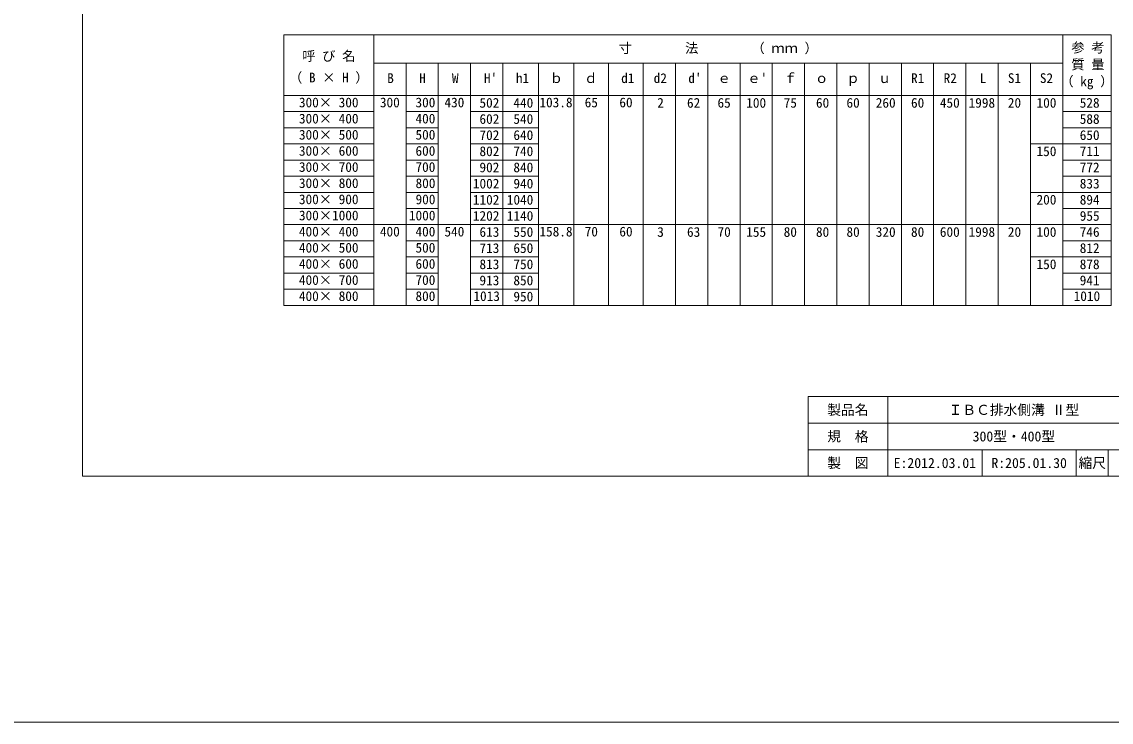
# Model space of a CAD drawing. Units: millimetres at full size; details may follow other scales. Extents: x 80703 to 103503, y 5263 to 15046.
# Drawn here: x 89559 to 93661, y 5263 to 7899 of the extents above; entities that cross this region are included whole.
import ezdxf
from ezdxf.enums import TextEntityAlignment as Align

# ---------------------------------------------------------------- set-up
doc = ezdxf.new("R2010")
doc.units = ezdxf.units.MM
doc.header["$LTSCALE"] = 20
doc.layers.add('0_2', color=7, linetype='Continuous', lineweight=9)
doc.layers.add('枠', color=5, linetype='Continuous', lineweight=5)
doc.styles.add('ＭＳ ゴシック', font='')
doc.styles.get('ＭＳ ゴシック').set_extended_font_data('MS Gothic')

msp = doc.modelspace()

# ---------------------------------------------------------------- linework, layer by layer
at = {"layer": '0_2'}
for p, q in [((90545.92, 7849.53), (90545.92, 6831.8)), ((90545.92, 7849.53), (93660.32, 7849.53)), ((90884.11, 7849.53), (90884.11, 6831.8)), ((93478.07, 7849.53), (93478.07, 6831.8)), ((93660.32, 7849.53), (93660.32, 6831.8)), ((90884.11, 7743.05), (93478.07, 7743.05)), ((91005.61, 7743.05), (91005.61, 6831.8)), ((91127.11, 7743.05), (91127.11, 6831.8)), ((91248.61, 7743.05), (91248.61, 6831.8)), ((91370.11, 7743.05), (91370.11, 6831.8)), ((91504.09, 7743.05), (91504.09, 6831.8)), ((91638.08, 7743.05), (91638.08, 7135.55)), ((91768.58, 7743.05), (91768.58, 7135.55)), ((91899.08, 7743.05), (91899.08, 7135.55)), ((92020.57, 7743.05), (92020.57, 7135.55)), ((92142.08, 7743.05), (92142.08, 7135.55)), ((92263.58, 7743.05), (92263.58, 7135.55)), ((92384.58, 7743.05), (92384.58, 7135.55)), ((92506.08, 7743.05), (92506.08, 7135.55)), ((92627.57, 7743.05), (92627.57, 7135.55)), ((92749.07, 7743.05), (92749.07, 7135.55)), ((92870.57, 7743.05), (92870.57, 7135.55)), ((92992.07, 7743.05), (92992.07, 7135.55)), ((93113.57, 7743.05), (93113.57, 7135.55)), ((93235.07, 7743.05), (93235.07, 6831.8)), ((93356.57, 7743.05), (93356.57, 6831.8)), ((90545.92, 7621.55), (93660.32, 7621.55)), ((90884.11, 7560.8), (90545.92, 7560.8)), ((91127.11, 7560.8), (91005.61, 7560.8)), ((91248.61, 7560.8), (91504.09, 7560.8)), ((93478.07, 7560.8), (93660.32, 7560.8)), ((90884.11, 7500.05), (90545.92, 7500.05)), ((91127.11, 7500.05), (91005.61, 7500.05)), ((91248.61, 7500.05), (91504.09, 7500.05)), ((93478.07, 7500.05), (93660.32, 7500.05)), ((90884.11, 7439.3), (90545.92, 7439.3)), ((91127.11, 7439.29), (91005.61, 7439.29)), ((91248.61, 7439.3), (91504.09, 7439.3)), ((93356.57, 7439.3), (93660.32, 7439.3)), ((90884.11, 7378.55), (90545.92, 7378.55)), ((91127.11, 7378.54), (91005.61, 7378.54)), ((91248.61, 7378.55), (91504.09, 7378.55)), ((93478.07, 7378.55), (93660.32, 7378.55)), ((90884.11, 7317.8), (90545.92, 7317.8)), ((91127.11, 7317.8), (91005.61, 7317.8)), ((91248.61, 7317.8), (91504.09, 7317.8)), ((93478.07, 7317.8), (93660.32, 7317.8)), ((90884.11, 7257.05), (90545.92, 7257.05)), ((91127.11, 7257.05), (91005.61, 7257.05)), ((91248.61, 7257.05), (91504.09, 7257.05)), ((93356.57, 7257.05), (93660.32, 7257.05)), ((90884.11, 7196.3), (90545.92, 7196.3)), ((91127.11, 7196.29), (91005.61, 7196.29)), ((91248.61, 7196.3), (91504.09, 7196.3)), ((93478.07, 7196.3), (93660.32, 7196.3)), ((91248.61, 7135.55), (90545.92, 7135.55)), ((91248.61, 7135.55), (93660.32, 7135.55)), ((91638.08, 7135.55), (91638.08, 6831.8)), ((91768.58, 7135.55), (91768.58, 6831.8)), ((91899.08, 7135.55), (91899.08, 6831.8)), ((92020.57, 7135.55), (92020.57, 6831.8)), ((92142.08, 7135.55), (92142.08, 6831.8)), ((92263.58, 7135.55), (92263.58, 6831.8)), ((92384.58, 7135.55), (92384.58, 6831.8)), ((92506.08, 7135.55), (92506.08, 6831.8)), ((92627.57, 7135.55), (92627.57, 6831.8)), ((92749.07, 7135.55), (92749.07, 6831.8)), ((92870.57, 7135.55), (92870.57, 6831.8)), ((92992.07, 7135.55), (92992.07, 6831.8)), ((93113.57, 7135.55), (93113.57, 6831.8)), ((93478.07, 7135.55), (93660.32, 7135.55)), ((90884.11, 7074.8), (90545.92, 7074.8)), ((91127.11, 7074.8), (91005.61, 7074.8)), ((91248.61, 7074.8), (91504.09, 7074.8)), ((93478.07, 7074.8), (93660.32, 7074.8)), ((90884.11, 7014.05), (90545.92, 7014.05)), ((91127.11, 7014.05), (91005.61, 7014.05)), ((91248.61, 7014.05), (91504.09, 7014.05)), ((93356.57, 7014.05), (93660.32, 7014.05)), ((90884.11, 6953.3), (90545.92, 6953.3)), ((91127.11, 6953.3), (91005.61, 6953.3)), ((91248.61, 6953.3), (91504.09, 6953.3)), ((93478.07, 6953.3), (93660.32, 6953.3)), ((90884.11, 6892.55), (90545.92, 6892.55)), ((91127.11, 6892.55), (91005.61, 6892.55)), ((91248.61, 6892.55), (91504.09, 6892.55)), ((93478.07, 6892.55), (93660.32, 6892.55)), ((90545.92, 6831.8), (93660.32, 6831.8))]:
    msp.add_line(p, q, dxfattribs=at)
at = {"layer": '枠', "lineweight": 20}
for p, q in [((89787.12, 6188.6), (89787.12, 12908.6)), ((94419.12, 6488.6), (92519.14, 6488.6)), ((92519.14, 6188.6), (92519.14, 6488.6)), ((92819.14, 6188.6), (92819.14, 6488.6)), ((94419.12, 6388.6), (92519.14, 6388.6)), ((93769.14, 6288.6), (92519.14, 6288.6)), ((93174.14, 6188.6), (93174.14, 6288.6)), ((93529.14, 6188.6), (93529.14, 6288.6)), ((93649.14, 6188.6), (93649.14, 6288.6)), ((94419.12, 6188.6), (89787.12, 6188.6)), ((88303.12, 5263.01), (95903.12, 5263.01))]:
    msp.add_line(p, q, dxfattribs=at)

# ---------------------------------------------------------------- texts
at = {"layer": '0_2', "style": 'ＭＳ ゴシック'}
for s, p in [('呼 び 名', (90715.02, 7770.37)), ('833', (93579.52, 7290.09)), ('894', (93579.52, 7229.34)), ('955', (93579.52, 7168.59))]:
    msp.add_text(s, height=36.66, dxfattribs=at).set_placement(p, align=Align.MIDDLE_CENTER)
for s, p in [('寸\u3000\u3000\u3000\u3000法\u3000\u3000\u3000\u3000（ ｍｍ ）', (92181.09, 7770.72)), ('（ B × H ）', (90715.02, 7659.85)), ('ｅ', (92203.32, 7657.64)), ('ｐ', (92688.82, 7657.64)), ('R1', (92931.82, 7657.64)), ('S1', (93296.32, 7657.64)), ('S2', (93416.82, 7657.64)), ('65', (92203.32, 7564.75)), ('60', (92688.82, 7564.75)), ('60', (92931.82, 7564.75)), ('20', (93296.32, 7564.75)), ('100', (93416.82, 7564.75)), ('150', (93416.82, 7382.5)), ('200', (93416.82, 7200.25)), ('70', (92203.32, 7078.75)), ('80', (92688.82, 7078.75)), ('80', (92931.82, 7078.75)), ('20', (93296.32, 7078.75)), ('100', (93416.82, 7078.75)), ('150', (93416.82, 6957.25))]:
    msp.add_text(s, height=36.66, dxfattribs=at).set_placement(p, align=Align.BOTTOM_CENTER)
for s, p in [('参 考', (93510.38, 7772.64)), ('質 量', (93510.38, 7709)), ('B', (90934.89, 7657.64)), ('H', (91055.3, 7657.64)), ('W', (91178.47, 7657.64)), ("H'", (91299, 7657.64)), ('h1', (91419.3, 7657.64)), ('ｂ', (91546.41, 7657.64)), ('ｄ', (91676.54, 7657.64)), ('d1', (91815.6, 7657.64)), ('d2', (91938.02, 7657.64)), ("d'", (92068.42, 7657.64)), ("ｅ'", (92290.35, 7657.64)), ('ｆ', (92427.52, 7657.64)), ('ｏ', (92545.46, 7657.64)), ('ｕ', (92782.59, 7657.64)), ('R2', (93029.69, 7657.64)), ('L', (93165.35, 7657.64)), ('（ kg ）', (93469.09, 7645.65)), ('300× 300', (90602.52, 7566.17)), ('300', (90907.36, 7566.17)), (' 300', (91016.36, 7566.17)), ('430', (91150.36, 7566.17)), ('502', (91282.18, 7564.75)), ('440', (91409.92, 7564.75)), ('103.8', (91507.94, 7566.17)), ('65', (91678.33, 7566.17)), ('60', (91808.83, 7566.17)), ('2', (91951.39, 7564.75)), ('62', (92063.52, 7564.75)), ('100', (92286.51, 7564.75)), ('75', (92427.52, 7564.75)), ('60', (92549.02, 7564.75)), ('260', (92774.24, 7564.75)), ('450', (93015.47, 7564.75)), ('1998', (93123.69, 7564.75)), ('528', (93542.02, 7564.75)), ('300× 400', (90602.52, 7505.42)), (' 400', (91016.36, 7505.42)), ('602', (91282.18, 7504)), ('540', (91409.92, 7504)), ('588', (93542.02, 7504)), ('300× 500', (90602.52, 7444.67)), (' 500', (91016.36, 7444.67)), ('702', (91282.18, 7443.25)), ('640', (91409.92, 7443.25)), ('650', (93542.02, 7443.25)), (' 600', (91016.36, 7383.92)), ('802', (91282.18, 7382.5)), ('740', (91409.92, 7382.5)), ('711', (93542.02, 7382.5)), ('300× 700', (90602.52, 7323.17)), (' 700', (91016.36, 7323.17)), ('902', (91282.18, 7321.75)), ('840', (91409.92, 7321.75)), ('772', (93542.02, 7321.75)), ('300× 800', (90602.52, 7262.42)), ('300×1000', (90602.52, 7140.92)), ('400× 400', (90602.52, 7080.16)), ('400', (90907.36, 7080.16)), (' 400', (91016.36, 7080.16)), ('540', (91150.36, 7080.16)), ('613', (91282.18, 7078.75)), ('550', (91409.92, 7078.75)), ('158.8', (91507.94, 7080.18)), ('70', (91678.33, 7080.16)), ('60', (91808.83, 7080.16)), ('3', (91951.39, 7078.75)), ('63', (92063.52, 7078.75)), ('155', (92286.51, 7078.75)), ('80', (92427.52, 7078.75)), ('80', (92549.02, 7078.75)), ('320', (92774.24, 7078.75)), ('600', (93015.47, 7078.75)), ('1998', (93123.69, 7078.75)), ('746', (93542.02, 7078.75)), ('400× 500', (90602.52, 7019.41)), (' 500', (91016.36, 7019.41)), ('713', (91282.18, 7018)), ('650', (91409.92, 7018)), ('812', (93542.02, 7018)), ('400× 600', (90602.52, 6958.66)), (' 600', (91016.36, 6958.66)), ('813', (91282.18, 6957.25)), ('750', (91409.92, 6957.25)), ('878', (93542.02, 6957.25)), ('400× 700', (90602.52, 6897.91)), (' 700', (91016.36, 6897.91)), ('913', (91282.18, 6896.5)), ('850', (91409.92, 6896.5)), ('941', (93542.02, 6896.5)), ('400× 800', (90602.52, 6837.16)), (' 800', (91016.36, 6837.16)), ('1013', (91259.36, 6837.16)), ('950', (91409.92, 6835.75)), ('1010', (93519.2, 6837.16))]:
    msp.add_text(s, height=36.66, dxfattribs=at).set_placement(p, align=Align.BOTTOM_LEFT)
for s, p in [('300× 600', (90602.52, 7383.92)), ('300× 900', (90602.52, 7201.67))]:
    msp.add_text(s, height=36.66, rotation=0.001, dxfattribs=at).set_placement(p, align=Align.BOTTOM_LEFT)
for s, p in [('800', (91116.36, 7291.51)), ('1002', (91357.18, 7290.09)), ('940', (91484.92, 7290.09)), ('900', (91116.36, 7230.76)), ('1102', (91357.18, 7229.34)), ('1040', (91484.92, 7229.34)), ('1000', (91116.36, 7170.01)), ('1202', (91357.18, 7168.59)), ('1140', (91484.92, 7168.59))]:
    msp.add_text(s, height=36.66, dxfattribs=at).set_placement(p, align=Align.MIDDLE_RIGHT)
at = {"layer": '枠', "color": 7, "style": 'ＭＳ ゴシック'}
for s, p in [('製品名', (92669.14, 6438.6)), ('ＩＢＣ排水側溝 Ⅱ型', (93294.14, 6438.6)), ('規\u3000格', (92669.14, 6338.6)), ('300型・400型', (93294.14, 6338.6)), ('製\u3000図', (92669.14, 6238.6)), ('E:2012.03.01', (92996.64, 6238.6)), ('R:205.01.30', (93351.64, 6238.6)), ('縮尺', (93589.14, 6238.6))]:
    msp.add_text(s, height=37.98, dxfattribs=at).set_placement(p, align=Align.MIDDLE_CENTER)

doc.saveas('drawing.dxf')
